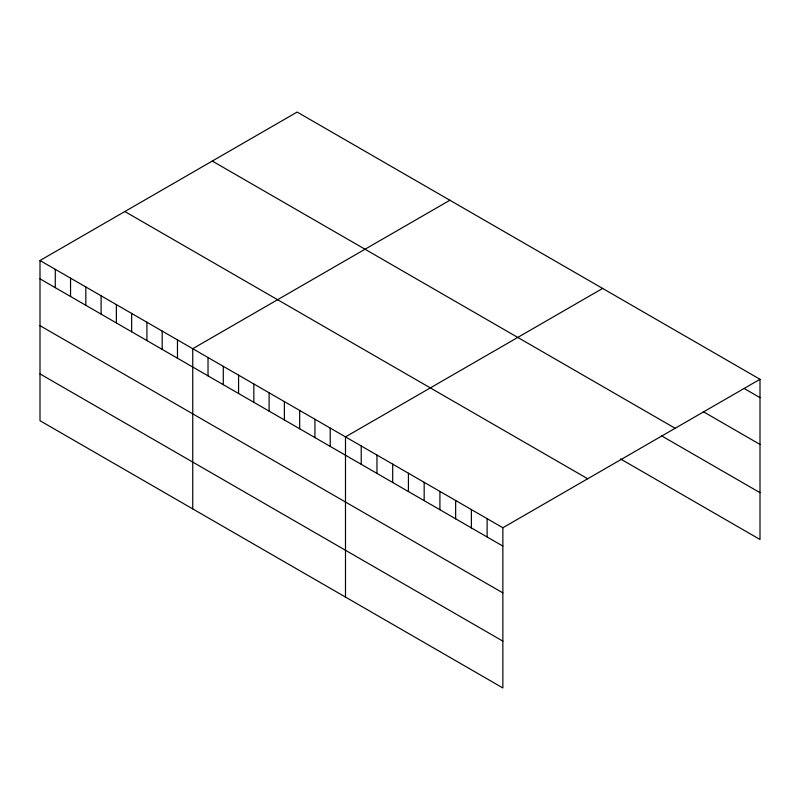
<?xml version="1.0" encoding="UTF-8"?>
<svg xmlns="http://www.w3.org/2000/svg" width="800" height="800" viewBox="0 0 800 800"><rect width="100%" height="100%" fill="white"/><g stroke="black" fill="none" stroke-linecap="round" stroke-linejoin="round"><path stroke-width="1.2" d="M40 260.52L502.86 527.75L502.86 687.94L40 420.71L40 260.52L297.14 112.06L760 379.29L760 539.48L620.46 458.92M449.89 200.24L192.74 348.7L192.74 508.9M602.63 288.43L345.49 436.89L345.49 597.08M502.86 527.75L760 379.29M744.26 388.53L760 397.62M703.35 411.72L760 444.43M212.29 161.05L675.14 428.28M661.38 435.73L760 492.67M124.86 211.53L587.71 478.76M40 278.85L502.86 546.08M40 325.66L502.86 592.89M40 373.9L502.86 641.13M487.12 518.66L487.12 536.99M471.38 509.58L471.38 527.9M455.65 500.49L455.65 518.82M439.91 491.4L439.91 509.73M424.17 482.32L424.17 500.65M408.43 473.23L408.43 491.56M392.7 464.15L392.7 482.48M376.96 455.06L376.96 473.39M361.22 445.98L361.22 464.3M330.21 428.07L330.21 446.4M314.94 419.25L314.94 437.58M299.66 410.43L299.66 428.76M284.39 401.62L284.39 419.94M269.11 392.8L269.11 411.13M253.84 383.98L253.84 402.31M238.57 375.16L238.57 393.49M223.29 366.34L223.29 384.67M208.02 357.52L208.02 375.85M177.47 339.89L177.47 358.22M162.19 331.07L162.19 349.4M146.92 322.25L146.92 340.58M131.65 313.43L131.65 331.76M116.37 304.61L116.37 322.94M101.1 295.79L101.1 314.12M85.82 286.98L85.82 305.3M70.55 278.16L70.55 296.49M55.27 269.34L55.27 287.67"/></g></svg>
